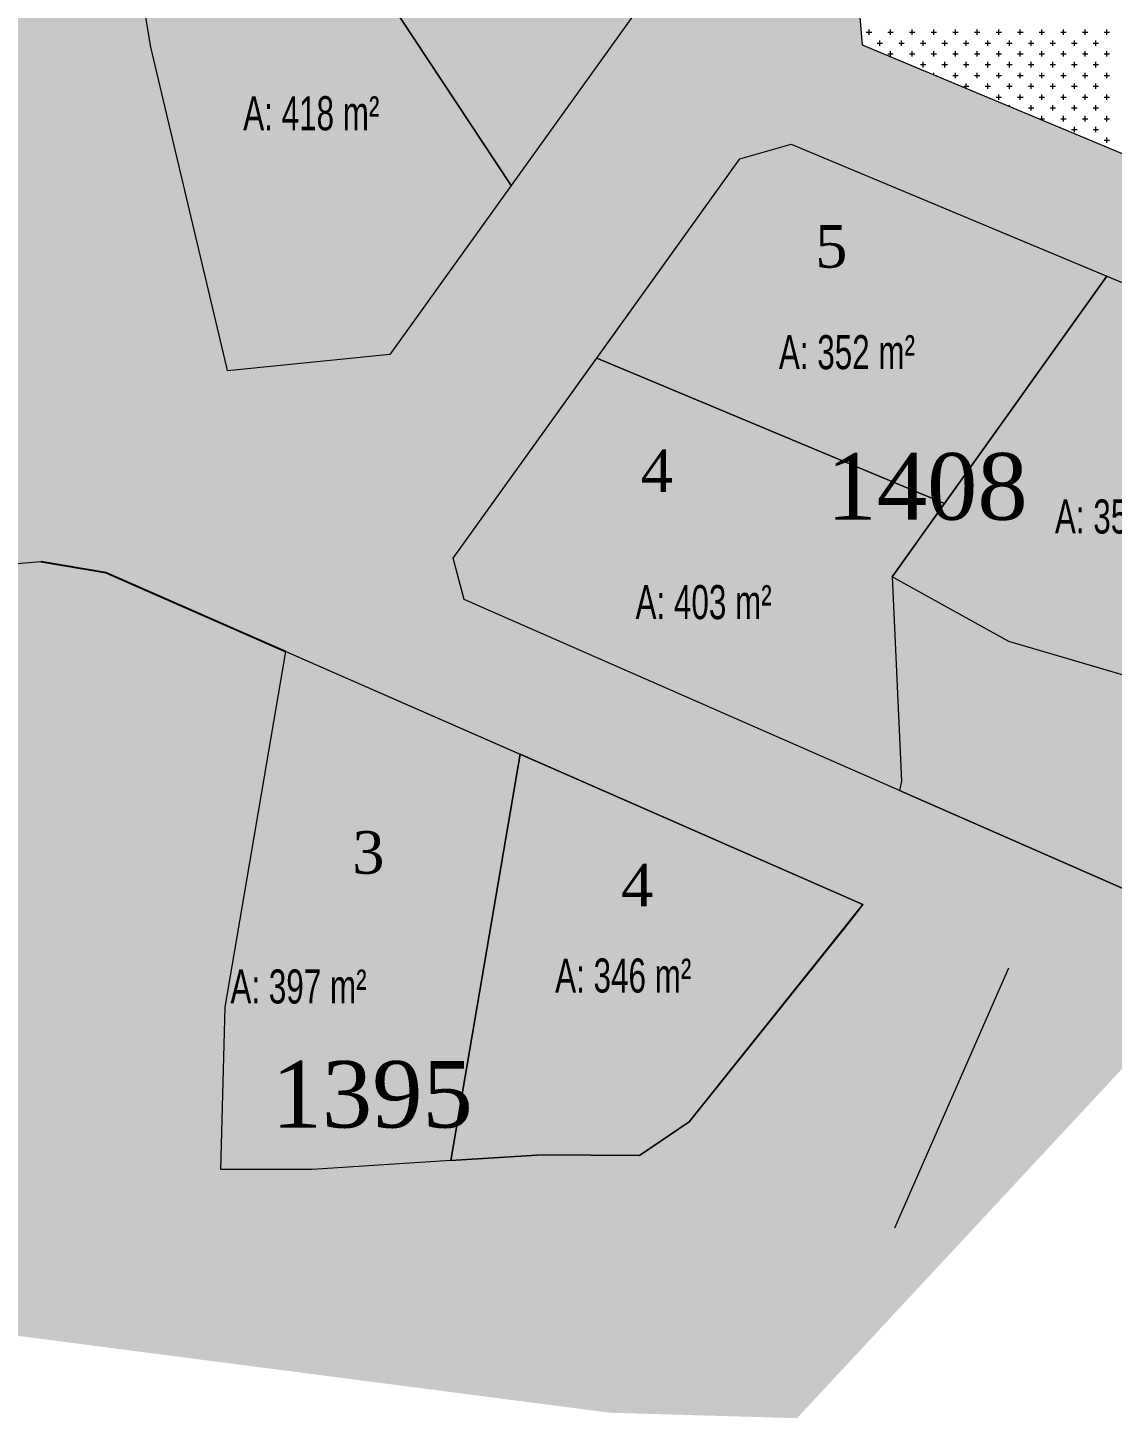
# Model space of a CAD drawing. Header units: metres. Extents: x 476631 to 477421, y 4483749 to 4484052.
# Drawn here: x 476681.4 to 476745.1, y 4483749.4 to 4483831.1 of the extents above; entities that cross this region are included whole.
import ezdxf

# ---------------------------------------------------------------- set-up
doc = ezdxf.new("R2010")
doc.units = ezdxf.units.M
for name, color, linetype, lineweight in [('M2', 1, 'Continuous', 25), ('PL_KÜLTÜREL_TESİS', 151, 'Continuous', 0), ('serbest', 10, 'Continuous', 0), ('TK_PARSEL', 1, 'Continuous', 0), ('ZC_10', 1, 'Continuous', 0), ('ZC_7', 18, 'Continuous', 0)]:
    doc.layers.add(name, color=color, linetype=linetype, lineweight=lineweight)
doc.styles.add('M2', font='', dxfattribs={"width": 0.9, "height": 12})
doc.styles.get("Standard").update_dxf_attribs({"font": 'TimesNewRoman.ttf'})
doc.styles.get('M2').set_extended_font_data('Swis721 LtCn BT')

msp = doc.modelspace()

# ---------------------------------------------------------------- hatches: boundary and pattern name
at = {"layer": 'M2', "true_color": 0x636466}
h = msp.add_hatch(color=251, dxfattribs=at)
h.dxf.hatch_style = 1
h.paths.add_polyline_path([(476726.272, 4483824.301), (476721.573, 4483838.246), (476702.703, 4483811.952), (476706.411, 4483799.967), (476723.261, 4483823.447)])
h = msp.add_hatch(color=251, dxfattribs=at)
h.dxf.hatch_style = 1
h.paths.add_polyline_path([(476762.108, 4483816.903), (476730.459, 4483830.136), (476730.286, 4483832.005), (476721.573, 4483838.246), (476726.272, 4483824.301), (476744.832, 4483816.541), (476757.288, 4483811.333), (476773.205, 4483805.753), (476786.012, 4483808.806), (476773.744, 4483812.878)])
h = msp.add_hatch(color=251, dxfattribs=at)
h.dxf.hatch_style = 1
h.paths.add_polyline_path([(476702.703, 4483811.952), (476693.171, 4483810.987), (476686.015, 4483799.135), (476696.596, 4483794.493), (476707.076, 4483797.539), (476706.411, 4483799.967)])
h = msp.add_hatch(color=251, dxfattribs=at)
h.dxf.hatch_style = 1
h.paths.add_polyline_path([(476693.17, 4483810.985), (476666.735, 4483808.547), (476668.276, 4483798.639), (476682.19, 4483799.775), (476686.015, 4483799.135)])
h = msp.add_hatch(color=251, dxfattribs=at)
h.dxf.hatch_style = 1
h.paths.add_polyline_path([(476707.076, 4483797.539), (476696.598, 4483794.492), (476710.36, 4483788.46), (476730.5, 4483779.615), (476732.636, 4483786.32)])
at = {"layer": 'serbest'}
h = msp.add_hatch(color=14, dxfattribs=at)
h.dxf.hatch_style = 1
h.paths.add_polyline_path([(476719.188, 4483834.924), (476709.022, 4483850.341), (476701.5, 4483845.398), (476696.486, 4483842.103), (476709.825, 4483821.876)])
h = msp.add_hatch(color=14, dxfattribs=at)
h.dxf.hatch_style = 1
h.paths.add_polyline_path([(476696.486, 4483842.103), (476687.623, 4483836.279), (476688.651, 4483830.008), (476693.17, 4483810.986), (476702.703, 4483811.952), (476709.825, 4483821.876)])
h = msp.add_hatch(color=14, dxfattribs=at)
h.dxf.hatch_style = 1
h.paths.add_polyline_path([(476744.83, 4483816.539), (476726.272, 4483824.301), (476723.261, 4483823.447), (476714.852, 4483811.73), (476735.292, 4483803.184)])
h = msp.add_hatch(color=14, dxfattribs=at)
h.dxf.hatch_style = 1
h.paths.add_polyline_path([(476758.541, 4483807.638), (476757.288, 4483811.333), (476744.83, 4483816.539), (476735.292, 4483803.184), (476732.212, 4483798.87), (476739.075, 4483795.065), (476747.001, 4483792.748)])
h = msp.add_hatch(color=14, dxfattribs=at)
h.dxf.hatch_style = 1
h.paths.add_polyline_path([(476732.212, 4483798.87), (476735.292, 4483803.184), (476714.852, 4483811.73), (476706.411, 4483799.967), (476707.076, 4483797.539), (476732.637, 4483786.322), (476732.763, 4483786.87)])
h = msp.add_hatch(color=4, dxfattribs=at)
h.dxf.hatch_style = 1
h.paths.add_polyline_path([(476710.359, 4483788.454), (476696.596, 4483794.493), (476693.031, 4483773.579), (476692.767, 4483764.034), (476698.137, 4483764.046), (476706.278, 4483764.569)])
h = msp.add_hatch(color=14, dxfattribs=at)
h.dxf.hatch_style = 1
h.paths.add_polyline_path([(476730.5, 4483779.615), (476710.359, 4483788.454), (476706.278, 4483764.569), (476711.64, 4483764.911), (476717.359, 4483764.862), (476720.281, 4483766.834)])
at = {"layer": 'TK_PARSEL', "true_color": 0x136734}
h = msp.add_hatch(color=116, dxfattribs=at)
h.dxf.hatch_style = 1
h.paths.add_polyline_path([(476688.651, 4483830.008), (476687.623, 4483836.279), (476685.011, 4483852.208), (476677.493, 4483851.16), (476649.719, 4483847.214), (476630.704, 4483847.069), (476666.735, 4483808.547), (476693.17, 4483810.985)])
h = msp.add_hatch(color=116, dxfattribs=at)
h.dxf.hatch_style = 1
h.paths.add_polyline_path([(476773.205, 4483805.753), (476757.288, 4483811.333), (476758.541, 4483807.638), (476747.001, 4483792.748), (476739.075, 4483795.065), (476732.212, 4483798.87), (476732.763, 4483786.87), (476732.637, 4483786.322), (476752.735, 4483777.5)])
h = msp.add_hatch(color=116, dxfattribs=at)
h.dxf.hatch_style = 1
h.paths.add_polyline_path([(476732.399, 4483760.724), (476739.043, 4483775.864), (476730.5, 4483779.615), (476729.623, 4483778.49), (476720.281, 4483766.834), (476717.359, 4483764.862), (476711.64, 4483764.911), (476706.278, 4483764.569), (476698.137, 4483764.046), (476692.767, 4483764.034), (476693.031, 4483773.579), (476696.595, 4483794.491), (476686.015, 4483799.135), (476682.19, 4483799.775), (476668.276, 4483798.639), (476671.804, 4483755.435), (476715.63, 4483749.744), (476727.721, 4483755.802, 0.174973)])
h = msp.add_hatch(color=116, dxfattribs=at)
h.dxf.hatch_style = 1
h.paths.add_polyline_path([(476752.735, 4483777.5), (476732.636, 4483786.32), (476730.5, 4483779.615), (476739.043, 4483775.864), (476732.399, 4483760.724, -0.174973), (476727.721, 4483755.802), (476715.63, 4483749.744), (476726.625, 4483749.422)])

# ---------------------------------------------------------------- linework, layer by layer
at = {"layer": 'M2'}
for p, q in [((476682.19, 4483799.775, 218.1), (476686.015, 4483799.135, 218.1)), ((476686.015, 4483799.135, 218.1), (476696.596, 4483794.493))]:
    msp.add_line(p, q, dxfattribs=at)
at = {"layer": 'PL_KÜLTÜREL_TESİS'}
for p, q in [((476730.286, 4483832.005), (476730.459, 4483830.136)), ((476730.459, 4483830.136), (476762.108, 4483816.903, 218.1)), ((476730.459, 4483830.136), (476730.459, 4483830.136))]:
    msp.add_line(p, q, dxfattribs=at)
at = {"layer": 'PL_KÜLTÜREL_TESİS', "linetype": 'Continuous'}
for p, q in [((476730.695, 4483830.885), (476731.012, 4483830.885)), ((476730.854, 4483830.726), (476730.854, 4483831.044)), ((476731.965, 4483830.885), (476732.282, 4483830.885)), ((476732.124, 4483830.726), (476732.124, 4483831.044)), ((476733.235, 4483830.885), (476733.552, 4483830.885)), ((476733.394, 4483830.726), (476733.394, 4483831.044)), ((476734.505, 4483830.885), (476734.822, 4483830.885)), ((476734.664, 4483830.726), (476734.664, 4483831.044)), ((476735.775, 4483830.885), (476736.092, 4483830.885)), ((476735.934, 4483830.726), (476735.934, 4483831.044)), ((476737.045, 4483830.885), (476737.362, 4483830.885)), ((476737.204, 4483830.726), (476737.204, 4483831.044)), ((476738.315, 4483830.885), (476738.632, 4483830.885)), ((476738.474, 4483830.726), (476738.474, 4483831.044)), ((476739.585, 4483830.885), (476739.903, 4483830.885)), ((476739.744, 4483830.726), (476739.744, 4483831.044)), ((476740.855, 4483830.885), (476741.172, 4483830.885)), ((476741.014, 4483830.726), (476741.014, 4483831.044)), ((476742.125, 4483830.885), (476742.442, 4483830.885)), ((476742.284, 4483830.726), (476742.284, 4483831.044)), ((476743.395, 4483830.885), (476743.712, 4483830.885)), ((476743.554, 4483830.726), (476743.554, 4483831.044)), ((476744.665, 4483830.885), (476744.982, 4483830.885)), ((476744.824, 4483830.726), (476744.824, 4483831.044)), ((476731.33, 4483830.25), (476731.648, 4483830.25)), ((476731.489, 4483830.091), (476731.489, 4483830.409)), ((476732.6, 4483830.25), (476732.918, 4483830.25)), ((476732.759, 4483830.091), (476732.759, 4483830.409)), ((476733.87, 4483830.25), (476734.188, 4483830.25)), ((476734.029, 4483830.091), (476734.029, 4483830.409)), ((476735.14, 4483830.25), (476735.458, 4483830.25)), ((476735.299, 4483830.091), (476735.299, 4483830.409)), ((476736.41, 4483830.25), (476736.728, 4483830.25)), ((476736.569, 4483830.091), (476736.569, 4483830.409)), ((476737.68, 4483830.25), (476737.998, 4483830.25)), ((476737.839, 4483830.091), (476737.839, 4483830.409)), ((476738.95, 4483830.25), (476739.268, 4483830.25)), ((476739.109, 4483830.091), (476739.109, 4483830.409)), ((476740.22, 4483830.25), (476740.538, 4483830.25)), ((476740.379, 4483830.091), (476740.379, 4483830.409)), ((476741.49, 4483830.25), (476741.808, 4483830.25)), ((476741.649, 4483830.091), (476741.649, 4483830.409)), ((476742.76, 4483830.25), (476743.077, 4483830.25)), ((476742.919, 4483830.091), (476742.919, 4483830.409)), ((476744.03, 4483830.25), (476744.347, 4483830.25)), ((476744.189, 4483830.091), (476744.189, 4483830.409)), ((476731.965, 4483829.615), (476732.282, 4483829.615)), ((476732.124, 4483829.456), (476732.124, 4483829.774)), ((476733.235, 4483829.615), (476733.552, 4483829.615)), ((476733.394, 4483829.456), (476733.394, 4483829.774)), ((476734.029, 4483828.821), (476734.029, 4483829.139)), ((476734.505, 4483829.615), (476734.822, 4483829.615)), ((476734.664, 4483829.456), (476734.664, 4483829.774)), ((476735.299, 4483828.821), (476735.299, 4483829.139)), ((476735.775, 4483829.615), (476736.092, 4483829.615)), ((476735.934, 4483829.456), (476735.934, 4483829.774)), ((476736.569, 4483828.821), (476736.569, 4483829.139)), ((476737.045, 4483829.615), (476737.362, 4483829.615)), ((476737.204, 4483829.456), (476737.204, 4483829.774)), ((476737.839, 4483828.821), (476737.839, 4483829.139)), ((476738.315, 4483829.615), (476738.632, 4483829.615)), ((476738.474, 4483829.456), (476738.474, 4483829.774)), ((476739.109, 4483828.821), (476739.109, 4483829.139)), ((476739.585, 4483829.615), (476739.903, 4483829.615)), ((476739.744, 4483829.456), (476739.744, 4483829.774)), ((476740.379, 4483828.821), (476740.379, 4483829.139)), ((476740.855, 4483829.615), (476741.172, 4483829.615)), ((476741.014, 4483829.456), (476741.014, 4483829.774)), ((476741.649, 4483828.821), (476741.649, 4483829.139)), ((476742.125, 4483829.615), (476742.442, 4483829.615)), ((476742.284, 4483829.456), (476742.284, 4483829.774)), ((476742.919, 4483828.821), (476742.919, 4483829.139)), ((476743.395, 4483829.615), (476743.712, 4483829.615)), ((476743.554, 4483829.456), (476743.554, 4483829.774)), ((476744.189, 4483828.821), (476744.189, 4483829.139)), ((476744.665, 4483829.615), (476744.982, 4483829.615)), ((476744.824, 4483829.456), (476744.824, 4483829.774)), ((476733.87, 4483828.98), (476734.188, 4483828.98)), ((476734.664, 4483828.378), (476734.664, 4483828.504)), ((476734.742, 4483828.345), (476734.822, 4483828.345)), ((476735.14, 4483828.98), (476735.458, 4483828.98)), ((476735.775, 4483828.345), (476736.092, 4483828.345)), ((476735.934, 4483828.186), (476735.934, 4483828.504)), ((476736.41, 4483828.98), (476736.728, 4483828.98)), ((476737.045, 4483828.345), (476737.362, 4483828.345)), ((476737.204, 4483828.186), (476737.204, 4483828.504)), ((476737.68, 4483828.98), (476737.998, 4483828.98)), ((476738.315, 4483828.345), (476738.632, 4483828.345)), ((476738.474, 4483828.186), (476738.474, 4483828.504)), ((476738.95, 4483828.98), (476739.268, 4483828.98)), ((476739.585, 4483828.345), (476739.903, 4483828.345)), ((476739.744, 4483828.186), (476739.744, 4483828.504)), ((476740.22, 4483828.98), (476740.538, 4483828.98)), ((476740.855, 4483828.345), (476741.172, 4483828.345)), ((476741.014, 4483828.186), (476741.014, 4483828.504)), ((476741.49, 4483828.98), (476741.808, 4483828.98)), ((476742.125, 4483828.345), (476742.442, 4483828.345)), ((476742.284, 4483828.186), (476742.284, 4483828.504)), ((476742.76, 4483828.98), (476743.077, 4483828.98)), ((476743.395, 4483828.345), (476743.712, 4483828.345)), ((476743.554, 4483828.186), (476743.554, 4483828.504)), ((476744.03, 4483828.98), (476744.347, 4483828.98)), ((476744.665, 4483828.345), (476744.982, 4483828.345)), ((476744.824, 4483828.186), (476744.824, 4483828.504)), ((476736.41, 4483827.71), (476736.728, 4483827.71)), ((476736.569, 4483827.581), (476736.569, 4483827.869)), ((476737.68, 4483827.71), (476737.998, 4483827.71)), ((476737.839, 4483827.551), (476737.839, 4483827.869)), ((476738.95, 4483827.71), (476739.268, 4483827.71)), ((476739.109, 4483827.551), (476739.109, 4483827.869)), ((476740.22, 4483827.71), (476740.538, 4483827.71)), ((476740.379, 4483827.551), (476740.379, 4483827.869)), ((476741.49, 4483827.71), (476741.808, 4483827.71)), ((476741.649, 4483827.551), (476741.649, 4483827.869)), ((476742.76, 4483827.71), (476743.077, 4483827.71)), ((476742.919, 4483827.551), (476742.919, 4483827.869)), ((476744.03, 4483827.71), (476744.347, 4483827.71)), ((476744.189, 4483827.551), (476744.189, 4483827.869)), ((476738.315, 4483827.075), (476738.632, 4483827.075)), ((476738.474, 4483826.916), (476738.474, 4483827.234)), ((476739.109, 4483826.519), (476739.109, 4483826.599)), ((476739.585, 4483827.075), (476739.903, 4483827.075)), ((476739.744, 4483826.916), (476739.744, 4483827.234)), ((476740.379, 4483826.281), (476740.379, 4483826.599)), ((476740.855, 4483827.075), (476741.172, 4483827.075)), ((476741.014, 4483826.916), (476741.014, 4483827.234)), ((476741.649, 4483826.281), (476741.649, 4483826.599)), ((476742.125, 4483827.075), (476742.442, 4483827.075)), ((476742.284, 4483826.916), (476742.284, 4483827.234)), ((476742.919, 4483826.281), (476742.919, 4483826.599)), ((476743.395, 4483827.075), (476743.712, 4483827.075)), ((476743.554, 4483826.916), (476743.554, 4483827.234)), ((476744.189, 4483826.281), (476744.189, 4483826.599)), ((476744.665, 4483827.075), (476744.982, 4483827.075)), ((476744.824, 4483826.916), (476744.824, 4483827.234)), ((476740.22, 4483826.44), (476740.538, 4483826.44)), ((476740.855, 4483825.805), (476741.172, 4483825.805)), ((476741.014, 4483825.723), (476741.014, 4483825.964)), ((476741.49, 4483826.44), (476741.808, 4483826.44)), ((476742.125, 4483825.805), (476742.442, 4483825.805)), ((476742.284, 4483825.646), (476742.284, 4483825.964)), ((476742.76, 4483826.44), (476743.077, 4483826.44)), ((476743.395, 4483825.805), (476743.712, 4483825.805)), ((476743.554, 4483825.646), (476743.554, 4483825.964)), ((476744.03, 4483826.44), (476744.347, 4483826.44)), ((476744.665, 4483825.805), (476744.982, 4483825.805)), ((476744.824, 4483825.646), (476744.824, 4483825.964)), ((476742.76, 4483825.17), (476743.077, 4483825.17)), ((476742.919, 4483825.011), (476742.919, 4483825.329)), ((476744.03, 4483825.17), (476744.347, 4483825.17)), ((476744.189, 4483825.011), (476744.189, 4483825.329)), ((476743.554, 4483824.661), (476743.554, 4483824.694)), ((476744.665, 4483824.535), (476744.982, 4483824.535)), ((476744.824, 4483824.376), (476744.824, 4483824.694))]:
    msp.add_line(p, q, dxfattribs=at)
at = {"layer": 'serbest'}
msp.add_lwpolyline([(476730.5, 4483779.615), (476710.359, 4483788.454), (476706.278, 4483764.569), (476711.64, 4483764.911), (476717.359, 4483764.862), (476720.281, 4483766.834), (476730.5, 4483779.615)], dxfattribs=at)
at = {"layer": 'TK_PARSEL'}
for p, q in [((476709.825, 4483821.876), (476696.486, 4483842.103)), ((476696.486, 4483842.103), (476709.825, 4483821.876)), ((476688.651, 4483830.008), (476687.623, 4483836.279)), ((476719.188, 4483834.924), (476709.825, 4483821.876)), ((476693.13, 4483811.17, 4.99), (476688.651, 4483830.008)), ((476723.261, 4483823.447), (476726.272, 4483824.301)), ((476723.261, 4483823.447), (476726.272, 4483824.301)), ((476726.272, 4483824.301), (476757.288, 4483811.333)), ((476726.272, 4483824.301), (476744.83, 4483816.539)), ((476706.411, 4483799.967), (476723.261, 4483823.447)), ((476714.852, 4483811.73), (476723.261, 4483823.447)), ((476709.825, 4483821.876), (476702.703, 4483811.952)), ((476744.83, 4483816.539), (476735.292, 4483803.184)), ((476735.292, 4483803.184), (476744.83, 4483816.539)), ((476744.83, 4483816.539), (476757.288, 4483811.333)), ((476702.703, 4483811.952), (476693.17, 4483810.986)), ((476693.17, 4483810.986), (476693.13, 4483811.17, 4.99)), ((476706.411, 4483799.967), (476714.852, 4483811.73)), ((476714.852, 4483811.73), (476735.292, 4483803.184)), ((476735.292, 4483803.184), (476714.852, 4483811.73)), ((476714.852, 4483811.73), (476714.852, 4483811.73)), ((476735.292, 4483803.184), (476732.212, 4483798.87)), ((476732.212, 4483798.87), (476735.292, 4483803.184)), ((476707.076, 4483797.539), (476706.411, 4483799.967)), ((476706.411, 4483799.967), (476706.411, 4483799.967)), ((476707.076, 4483797.539), (476706.411, 4483799.967)), ((476739.075, 4483795.065), (476732.212, 4483798.87)), ((476732.212, 4483798.87), (476732.763, 4483786.87)), ((476732.212, 4483798.87), (476732.763, 4483786.87)), ((476739.075, 4483795.065), (476732.212, 4483798.87)), ((476732.212, 4483798.87), (476732.212, 4483798.87)), ((476732.637, 4483786.322), (476707.076, 4483797.539)), ((476732.637, 4483786.322), (476707.076, 4483797.539)), ((476707.076, 4483797.539), (476707.076, 4483797.539)), ((476747.001, 4483792.748), (476739.075, 4483795.065)), ((476747.001, 4483792.748), (476739.075, 4483795.065)), ((476693.031, 4483773.579), (476696.596, 4483794.493)), ((476693.031, 4483773.579), (476696.596, 4483794.493)), ((476696.596, 4483794.493), (476730.5, 4483779.615)), ((476696.596, 4483794.493), (476710.36, 4483788.46)), ((476710.36, 4483788.46), (476706.278, 4483764.569)), ((476706.278, 4483764.569), (476710.36, 4483788.46)), ((476710.36, 4483788.46), (476730.5, 4483779.615)), ((476732.763, 4483786.87), (476732.637, 4483786.322)), ((476732.763, 4483786.87), (476732.637, 4483786.322)), ((476730.5, 4483779.615), (476729.623, 4483778.49)), ((476730.5, 4483779.615), (476729.623, 4483778.49)), ((476729.623, 4483778.49), (476720.281, 4483766.834)), ((476729.623, 4483778.49), (476720.281, 4483766.834)), ((476692.767, 4483764.034), (476693.031, 4483773.579)), ((476692.767, 4483764.034), (476693.031, 4483773.579)), ((476720.281, 4483766.834), (476717.359, 4483764.862)), ((476720.281, 4483766.834), (476717.359, 4483764.862)), ((476706.278, 4483764.569), (476698.137, 4483764.046)), ((476706.278, 4483764.569), (476698.137, 4483764.046)), ((476711.64, 4483764.911), (476706.278, 4483764.569)), ((476711.64, 4483764.911), (476706.278, 4483764.569)), ((476706.278, 4483764.569), (476706.278, 4483764.569)), ((476717.359, 4483764.862), (476711.64, 4483764.911)), ((476717.359, 4483764.862), (476711.64, 4483764.911)), ((476698.137, 4483764.046), (476692.767, 4483764.034)), ((476698.137, 4483764.046), (476692.767, 4483764.034)), ((476692.767, 4483764.034), (476692.767, 4483764.034)), ((476692.767, 4483764.034), (476692.767, 4483764.034))]:
    msp.add_line(p, q, dxfattribs=at)
at = {"layer": 'TK_PARSEL', "color": 116, "true_color": 0x136734, "elevation": 218.1}
msp.add_lwpolyline([(476773.205, 4483805.753), (476757.288, 4483811.333), (476758.541, 4483807.638), (476747.001, 4483792.748), (476739.075, 4483795.065), (476732.212, 4483798.87), (476732.763, 4483786.87), (476732.637, 4483786.322), (476752.735, 4483777.5), (476773.205, 4483805.753)], dxfattribs=at)
at = {"layer": 'ZC_10'}
msp.add_line((476668.276, 4483798.639, 218.1), (476682.19, 4483799.775, 218.1), dxfattribs=at)
at = {"layer": 'ZC_7'}
for p, q in [((476682.19, 4483799.775, 218.1), (476686.015, 4483799.135, 218.1)), ((476686.015, 4483799.135, 218.1), (476696.595, 4483794.491, 218.1)), ((476752.735, 4483777.5, 218.1), (476732.636, 4483786.32, 218.1)), ((476739.043, 4483775.864, 218.1), (476732.343, 4483760.596, 218.1))]:
    msp.add_line(p, q, dxfattribs=at)

# ---------------------------------------------------------------- texts
at = {"layer": 'M2', "color": 14, "style": 'M2', "width": 0.9}
for s, p in [('A: 418 m²', (476694.086, 4483825.127)), ('A: 352 m²', (476725.558, 4483811.082)), ('A: 350 m²', (476741.777, 4483801.423)), ('A: 403 m²', (476717.136, 4483796.391)), ('A: 346 m²', (476712.414, 4483774.441))]:
    msp.add_text(s, height=2, dxfattribs=at).set_placement(p)
at = {"layer": 'M2', "color": 1, "style": 'M2', "width": 0.9}
msp.add_text('A: 397 m²', height=2, dxfattribs=at).set_placement((476693.334, 4483773.799))
at = {"layer": 'serbest', "char_height": 2.5, "attachment_point": 1}
for s, insert in [('5', (476727.699, 4483819.55)), ('4', (476717.44, 4483806.365)), ('3', (476700.497, 4483783.927)), ('4', (476716.29, 4483782))]:
    msp.add_mtext_dynamic_manual_height_columns(s, width=11.84476, gutter_width=12.5, heights=[0], dxfattribs=dict(at, insert=insert))
at = {"layer": 'serbest', "color": 5, "char_height": 3.9129, "attachment_point": 1}
for s, insert in [('1408', (476728.356, 4483806.144)), ('1395', (476695.753, 4483770.42))]:
    msp.add_mtext_dynamic_manual_height_columns(s, width=31.40198, gutter_width=19.564, heights=[0], dxfattribs=dict(at, insert=insert))

doc.saveas('drawing.dxf')
